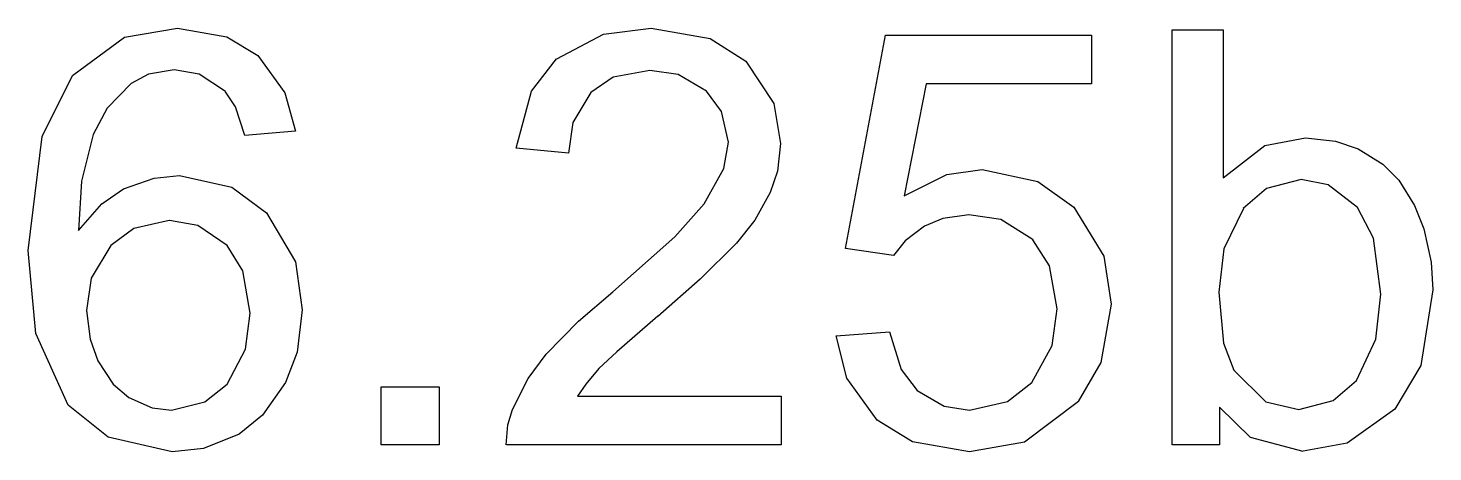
# Model space of a CAD drawing. Header units: millimetres. Extents: x -489 to 574, y -241 to 468.
# Drawn here: x -344.92 to -314.14, y -114.27 to -104.99 of the extents above; entities that cross this region are included whole.
import ezdxf

# ---------------------------------------------------------------- set-up
doc = ezdxf.new("R2010")
doc.units = ezdxf.units.MM
doc.layers.add('01_线宽0.15', color=7, linetype='Continuous')
doc.layers.add('实填充图层01', color=7, linetype='Continuous')

# ---------------------------------------------------------------- blocks, each defined once
blk = doc.blocks.new('图块1422_无名图块')
at = {"layer": '实填充图层01'}
for p, q in [((0.006, 0.146), (-0.213, 0.478)), ((0.213, -0.478), (0.006, 0.146))]:
    blk.add_line(p, q, dxfattribs=at)
blk = doc.blocks.new('图块1423_无名图块')
at = {"layer": '实填充图层01'}
for p, q in [((-0.015, 0.147), (-0.561, 0.239)), ((0.561, -0.239), (-0.015, 0.147))]:
    blk.add_line(p, q, dxfattribs=at)
blk = doc.blocks.new('图块1424_无名图块')
at = {"layer": '实填充图层01'}
for p, q in [((-0.088, 0.056), (-0.474, -0.149)), ((0.474, 0.149), (-0.088, 0.056))]:
    blk.add_line(p, q, dxfattribs=at)
blk = doc.blocks.new('图块1425_无名图块')
at = {"layer": '实填充图层01'}
for p, q in [((0.416, 0.56), (-0.104, 0.02)), ((-0.104, 0.02), (-0.416, -0.56))]:
    blk.add_line(p, q, dxfattribs=at)
blk = doc.blocks.new('图块1426_无名图块')
at = {"layer": '实填充图层01'}
for p, q in [((0.159, 1.051), (-0.091, 0.027)), ((-0.091, 0.027), (-0.159, -1.051))]:
    blk.add_line(p, q, dxfattribs=at)
blk = doc.blocks.new('图块1427_无名图块')
at = {"layer": '实填充图层01'}
for p, q in [((0.015, 0.133), (0.494, 0.455)), ((-0.494, -0.455), (0.015, 0.133))]:
    blk.add_line(p, q, dxfattribs=at)
blk = doc.blocks.new('图块1428_无名图块')
at = {"layer": '实填充图层01'}
for p, q in [((-0.612, -0.149), (0.059, 0.091)), ((0.059, 0.091), (0.612, 0.149))]:
    blk.add_line(p, q, dxfattribs=at)
blk = doc.blocks.new('图块1429_无名图块')
at = {"layer": '实填充图层01'}
for p, q in [((-0.952, 0.412), (0.196, 0.153)), ((0.196, 0.153), (0.952, -0.412))]:
    blk.add_line(p, q, dxfattribs=at)
blk = doc.blocks.new('图块1430_无名图块')
at = {"layer": '实填充图层01'}
for p, q in [((-0.393, 1.063), (0.24, -0.009)), ((0.24, -0.009), (0.393, -1.063))]:
    blk.add_line(p, q, dxfattribs=at)
blk = doc.blocks.new('图块1431_无名图块')
at = {"layer": '实填充图层01'}
for p, q in [((0.184, 0.796), (0.069, -0.125)), ((0.069, -0.125), (-0.184, -0.796))]:
    blk.add_line(p, q, dxfattribs=at)
blk = doc.blocks.new('图块1432_无名图块')
at = {"layer": '实填充图层01'}
for p, q in [((0.508, 0.563), (0.007, -0.153)), ((0.007, -0.153), (-0.508, -0.563))]:
    blk.add_line(p, q, dxfattribs=at)
blk = doc.blocks.new('图块1433_无名图块')
at = {"layer": '实填充图层01'}
for p, q in [((0.732, 0.196), (-0.045, -0.12)), ((-0.045, -0.12), (-0.732, -0.196))]:
    blk.add_line(p, q, dxfattribs=at)
blk = doc.blocks.new('图块1434_无名图块')
at = {"layer": '实填充图层01'}
for p, q in [((-0.263, -0.191), (-1.139, 0.513)), ((1.139, -0.513), (-0.263, -0.191))]:
    blk.add_line(p, q, dxfattribs=at)
blk = doc.blocks.new('图块1435_无名图块')
at = {"layer": '实填充图层01'}
for p, q in [((-0.27, -0.125), (-0.44, 1.691)), ((0.44, -1.691), (-0.27, -0.125))]:
    blk.add_line(p, q, dxfattribs=at)
blk = doc.blocks.new('图块1436_无名图块')
at = {"layer": '实填充图层01'}
for p, q in [((-0.182, 0.584), (0.488, 1.917)), ((-0.488, -1.917), (-0.182, 0.584))]:
    blk.add_line(p, q, dxfattribs=at)
blk = doc.blocks.new('图块1437_无名图块')
at = {"layer": '实填充图层01'}
for p, q in [((-1.147, -0.521), (-0.009, 0.319)), ((-0.009, 0.319), (1.147, 0.521))]:
    blk.add_line(p, q, dxfattribs=at)
blk = doc.blocks.new('图块1438_无名图块')
at = {"layer": '实填充图层01'}
for p, q in [((-0.88, 0.301), (0.201, 0.112)), ((0.201, 0.112), (0.88, -0.301))]:
    blk.add_line(p, q, dxfattribs=at)
blk = doc.blocks.new('图块1439_无名图块')
at = {"layer": '实填充图层01'}
for p, q in [((-0.412, 0.83), (0.185, 0.014)), ((0.185, 0.014), (0.412, -0.83))]:
    blk.add_line(p, q, dxfattribs=at)
blk = doc.blocks.new('图块1440_无名图块')
at = {"layer": '实填充图层01'}
for p, q in [((-0.123, 0.552), (-0.045, -0.079)), ((-0.045, -0.079), (0.123, -0.552))]:
    blk.add_line(p, q, dxfattribs=at)
blk = doc.blocks.new('图块1441_无名图块')
at = {"layer": '实填充图层01'}
for p, q in [((-0.341, 0.401), (-0.006, -0.11)), ((-0.006, -0.11), (0.341, -0.401))]:
    blk.add_line(p, q, dxfattribs=at)
blk = doc.blocks.new('图块1442_无名图块')
at = {"layer": '实填充图层01'}
for p, q in [((-0.465, 0.139), (0.042, -0.085)), ((0.042, -0.085), (0.465, -0.139))]:
    blk.add_line(p, q, dxfattribs=at)
blk = doc.blocks.new('图块1443_无名图块')
at = {"layer": '实填充图层01'}
for p, q in [((0.125, -0.107), (0.61, 0.286)), ((-0.61, -0.286), (0.125, -0.107))]:
    blk.add_line(p, q, dxfattribs=at)
blk = doc.blocks.new('图块1444_无名图块')
at = {"layer": '实填充图层01'}
for p, q in [((0.155, -0.008), (0.253, 0.776)), ((-0.253, -0.776), (0.155, -0.008))]:
    blk.add_line(p, q, dxfattribs=at)
blk = doc.blocks.new('图块1445_无名图块')
at = {"layer": '实填充图层01'}
for p, q in [((0.093, 0.188), (-0.25, 0.743)), ((0.25, -0.743), (0.093, 0.188))]:
    blk.add_line(p, q, dxfattribs=at)
blk = doc.blocks.new('图块1446_无名图块')
at = {"layer": '实填充图层01'}
for p, q in [((-0.009, 0.166), (-0.635, 0.272)), ((0.635, -0.272), (-0.009, 0.166))]:
    blk.add_line(p, q, dxfattribs=at)
blk = doc.blocks.new('图块1447_无名图块')
at = {"layer": '实填充图层01'}
for p, q in [((-0.134, 0.101), (-0.642, -0.272)), ((0.642, 0.272), (-0.134, 0.101))]:
    blk.add_line(p, q, dxfattribs=at)
blk = doc.blocks.new('图块1448_无名图块')
at = {"layer": '实填充图层01'}
for p, q in [((0.264, 0.712), (-0.162, -0.002)), ((-0.162, -0.002), (-0.264, -0.712))]:
    blk.add_line(p, q, dxfattribs=at)
blk = doc.blocks.new('图块1449_无名图块')
at = {"layer": '实填充图层01'}
for p, q in [((-0.03, 0.054), (0.066, 0.388)), ((-0.066, -0.388), (-0.03, 0.054))]:
    blk.add_line(p, q, dxfattribs=at)
blk = doc.blocks.new('图块1450_无名图块')
at = {"layer": '实填充图层01'}
for p, q in [((-0.024, 0.077), (0.371, 0.604)), ((-0.371, -0.604), (-0.024, 0.077))]:
    blk.add_line(p, q, dxfattribs=at)
blk = doc.blocks.new('图块1451_无名图块')
at = {"layer": '实填充图层01'}
for p, q in [((-0.02, 0.037), (0.73, 0.686)), ((-0.73, -0.686), (-0.02, 0.037))]:
    blk.add_line(p, q, dxfattribs=at)
blk = doc.blocks.new('图块1452_无名图块')
at = {"layer": '实填充图层01'}
for p, q in [((0.355, 0.24), (1.001, 0.963)), ((-1.001, -0.963), (0.355, 0.24))]:
    blk.add_line(p, q, dxfattribs=at)
blk = doc.blocks.new('图块1453_无名图块')
at = {"layer": '实填充图层01'}
for p, q in [((0.161, 0.1), (0.263, 0.673)), ((-0.263, -0.673), (0.161, 0.1))]:
    blk.add_line(p, q, dxfattribs=at)
blk = doc.blocks.new('图块1454_无名图块')
at = {"layer": '实填充图层01'}
for p, q in [((0.089, 0.118), (-0.238, 0.56)), ((0.238, -0.56), (0.089, 0.118))]:
    blk.add_line(p, q, dxfattribs=at)
blk = doc.blocks.new('图块1455_无名图块')
at = {"layer": '实填充图层01'}
for p, q in [((-0.003, 0.139), (-0.621, 0.228)), ((0.621, -0.228), (-0.003, 0.139))]:
    blk.add_line(p, q, dxfattribs=at)
blk = doc.blocks.new('图块1456_无名图块')
at = {"layer": '实填充图层01'}
for p, q in [((-0.158, 0.09), (-0.648, -0.241)), ((0.648, 0.241), (-0.158, 0.09))]:
    blk.add_line(p, q, dxfattribs=at)
blk = doc.blocks.new('图块1457_无名图块')
at = {"layer": '实填充图层01'}
for p, q in [((0.246, 0.667), (-0.148, 0.012)), ((-0.148, 0.012), (-0.246, -0.667))]:
    blk.add_line(p, q, dxfattribs=at)
blk = doc.blocks.new('图块1458_无名图块')
at = {"layer": '实填充图层01'}
for p, q in [((-0.107, 0.268), (0.443, 0.978)), ((-0.443, -0.978), (-0.107, 0.268))]:
    blk.add_line(p, q, dxfattribs=at)
blk = doc.blocks.new('图块1459_无名图块')
at = {"layer": '实填充图层01'}
for p, q in [((-0.006, 0.206), (1.034, 0.337)), ((-1.034, -0.337), (-0.006, 0.206))]:
    blk.add_line(p, q, dxfattribs=at)
blk = doc.blocks.new('图块1460_无名图块')
at = {"layer": '实填充图层01'}
for p, q in [((-1.036, 0.363), (0.259, 0.136)), ((0.259, 0.136), (1.036, -0.363))]:
    blk.add_line(p, q, dxfattribs=at)
blk = doc.blocks.new('图块1461_无名图块')
at = {"layer": '实填充图层01'}
for p, q in [((-0.382, 0.901), (0.234, -0.023)), ((0.234, -0.023), (0.382, -0.901))]:
    blk.add_line(p, q, dxfattribs=at)
blk = doc.blocks.new('图块1462_无名图块')
at = {"layer": '实填充图层01'}
for p, q in [((0.112, 0.537), (0.042, -0.069)), ((0.042, -0.069), (-0.112, -0.537))]:
    blk.add_line(p, q, dxfattribs=at)
blk = doc.blocks.new('图块1463_无名图块')
at = {"layer": '实填充图层01'}
for p, q in [((0.371, 0.557), (0.028, -0.053)), ((0.028, -0.053), (-0.371, -0.557))]:
    blk.add_line(p, q, dxfattribs=at)
blk = doc.blocks.new('图块1464_无名图块')
at = {"layer": '实填充图层01'}
for p, q in [((0.86, 0.8), (0.064, 0.011)), ((0.064, 0.011), (-0.86, -0.8))]:
    blk.add_line(p, q, dxfattribs=at)
blk = doc.blocks.new('图块1465_无名图块')
at = {"layer": '实填充图层01'}
for p, q in [((0.647, 0.573), (-0.255, -0.202)), ((-0.255, -0.202), (-0.647, -0.573))]:
    blk.add_line(p, q, dxfattribs=at)
blk = doc.blocks.new('图块1466_无名图块')
at = {"layer": '实填充图层01'}
for p, q in [((0.236, 0.303), (-0.053, -0.036)), ((-0.053, -0.036), (-0.236, -0.303))]:
    blk.add_line(p, q, dxfattribs=at)
blk = doc.blocks.new('图块1467_无名图块')
at = {"layer": '实填充图层01'}
for p, q in [((-0.3, 0.642), (-0.048, -0.181)), ((-0.048, -0.181), (0.3, -0.642))]:
    blk.add_line(p, q, dxfattribs=at)
blk = doc.blocks.new('图块1468_无名图块')
at = {"layer": '实填充图层01'}
for p, q in [((-0.574, 0.215), (0.018, -0.131)), ((0.018, -0.131), (0.574, -0.215))]:
    blk.add_line(p, q, dxfattribs=at)
blk = doc.blocks.new('图块1469_无名图块')
at = {"layer": '实填充图层01'}
for p, q in [((0.146, -0.113), (0.685, 0.304)), ((-0.685, -0.304), (0.146, -0.113))]:
    blk.add_line(p, q, dxfattribs=at)
blk = doc.blocks.new('图块1470_无名图块')
at = {"layer": '实填充图层01'}
for p, q in [((0.169, 0), (0.276, 0.806)), ((-0.276, -0.806), (0.169, 0))]:
    blk.add_line(p, q, dxfattribs=at)
blk = doc.blocks.new('图块1471_无名图块')
at = {"layer": '实填充图层01'}
for p, q in [((0.099, 0.19), (-0.265, 0.754)), ((0.265, -0.754), (0.099, 0.19))]:
    blk.add_line(p, q, dxfattribs=at)
blk = doc.blocks.new('图块1472_无名图块')
at = {"layer": '实填充图层01'}
for p, q in [((0, 0.169), (-0.702, 0.276)), ((0.702, -0.276), (0, 0.169))]:
    blk.add_line(p, q, dxfattribs=at)
blk = doc.blocks.new('图块1473_无名图块')
at = {"layer": '实填充图层01'}
for p, q in [((-0.086, 0.046), (-0.487, -0.124)), ((0.487, 0.124), (-0.086, 0.046))]:
    blk.add_line(p, q, dxfattribs=at)
blk = doc.blocks.new('图块1474_无名图块')
at = {"layer": '实填充图层01'}
for p, q in [((0.338, 0.321), (-0.085, -0.002)), ((-0.085, -0.002), (-0.338, -0.321))]:
    blk.add_line(p, q, dxfattribs=at)
blk = doc.blocks.new('图块1475_无名图块')
at = {"layer": '实填充图层01'}
for p, q in [((-0.856, -0.287), (0.083, 0.176)), ((0.083, 0.176), (0.856, 0.287))]:
    blk.add_line(p, q, dxfattribs=at)
blk = doc.blocks.new('图块1476_无名图块')
at = {"layer": '实填充图层01'}
for p, q in [((-1.002, 0.413), (0.212, 0.154)), ((0.212, 0.154), (1.002, -0.413))]:
    blk.add_line(p, q, dxfattribs=at)
blk = doc.blocks.new('图块1477_无名图块')
at = {"layer": '实填充图层01'}
for p, q in [((-0.408, 1.06), (0.25, -0.011)), ((0.25, -0.011), (0.408, -1.06))]:
    blk.add_line(p, q, dxfattribs=at)
blk = doc.blocks.new('图块1478_无名图块')
at = {"layer": '实填充图层01'}
for p, q in [((0.359, 1.067), (0.134, -0.211)), ((0.134, -0.211), (-0.359, -1.067))]:
    blk.add_line(p, q, dxfattribs=at)
blk = doc.blocks.new('图块1479_无名图块')
at = {"layer": '实填充图层01'}
for p, q in [((1.193, 0.552), (0.014, -0.339)), ((0.014, -0.339), (-1.193, -0.552))]:
    blk.add_line(p, q, dxfattribs=at)
blk = doc.blocks.new('图块1480_无名图块')
at = {"layer": '实填充图层01'}
for p, q in [((-0.233, -0.13), (-1.011, 0.348)), ((1.011, -0.348), (-0.233, -0.13))]:
    blk.add_line(p, q, dxfattribs=at)
blk = doc.blocks.new('图块1481_无名图块')
at = {"layer": '实填充图层01'}
for p, q in [((-0.22, -0.001), (-0.448, 0.922)), ((0.448, -0.922), (-0.22, -0.001))]:
    blk.add_line(p, q, dxfattribs=at)
blk = doc.blocks.new('图块1482_无名图块')
at = {"layer": '实填充图层01'}
for p, q in [((0.012, 0.27), (0.903, 0.441)), ((-0.903, -0.441), (0.012, 0.27))]:
    blk.add_line(p, q, dxfattribs=at)
blk = doc.blocks.new('图块1483_无名图块')
at = {"layer": '实填充图层01'}
for p, q in [((-0.576, 0.122), (0.085, 0.046)), ((0.085, 0.046), (0.576, -0.122))]:
    blk.add_line(p, q, dxfattribs=at)
blk = doc.blocks.new('图块1484_无名图块')
at = {"layer": '实填充图层01'}
for p, q in [((-0.447, 0.344), (0.1, 0.007)), ((0.1, 0.007), (0.447, -0.344))]:
    blk.add_line(p, q, dxfattribs=at)
blk = doc.blocks.new('图块1485_无名图块')
at = {"layer": '实填充图层01'}
for p, q in [((-0.274, 0.534), (0.07, -0.02)), ((0.07, -0.02), (0.274, -0.534))]:
    blk.add_line(p, q, dxfattribs=at)
blk = doc.blocks.new('图块1486_无名图块')
at = {"layer": '实填充图层01'}
for p, q in [((-0.099, 0.668), (0.061, -0.058)), ((0.061, -0.058), (0.099, -0.668))]:
    blk.add_line(p, q, dxfattribs=at)
blk = doc.blocks.new('图块1487_无名图块')
at = {"layer": '实填充图层01'}
for p, q in [((0.418, 1.306), (0.155, -0.346)), ((0.155, -0.346), (-0.418, -1.306))]:
    blk.add_line(p, q, dxfattribs=at)
blk = doc.blocks.new('图块1488_无名图块')
at = {"layer": '实填充图层01'}
for p, q in [((1.004, 0.461), (-0.038, -0.283)), ((-0.038, -0.283), (-1.004, -0.461))]:
    blk.add_line(p, q, dxfattribs=at)
blk = doc.blocks.new('图块1489_无名图块')
at = {"layer": '实填充图层01'}
for p, q in [((-0.233, -0.18), (-0.915, 0.485)), ((0.915, -0.485), (-0.233, -0.18))]:
    blk.add_line(p, q, dxfattribs=at)
blk = doc.blocks.new('图块1490_无名图块')
at = {"layer": '实填充图层01'}
for p, q in [((-0.161, 0.854), (-0.06, -0.264)), ((-0.06, -0.264), (0.161, -0.854))]:
    blk.add_line(p, q, dxfattribs=at)
blk = doc.blocks.new('图块1491_无名图块')
at = {"layer": '实填充图层01'}
for p, q in [((-0.712, 0.431), (-0.006, -0.264)), ((-0.006, -0.264), (0.712, -0.431))]:
    blk.add_line(p, q, dxfattribs=at)
blk = doc.blocks.new('图块1492_无名图块')
at = {"layer": '实填充图层01'}
for p, q in [((0.126, -0.118), (0.632, 0.317)), ((-0.632, -0.317), (0.126, -0.118))]:
    blk.add_line(p, q, dxfattribs=at)
blk = doc.blocks.new('图块1493_无名图块')
at = {"layer": '实填充图层01'}
for p, q in [((0.163, -0.04), (0.267, 0.946)), ((-0.267, -0.946), (0.163, -0.04))]:
    blk.add_line(p, q, dxfattribs=at)
blk = doc.blocks.new('图块1494_无名图块')
at = {"layer": '实填充图层01'}
for p, q in [((0.095, 0.281), (-0.255, 0.95)), ((0.255, -0.95), (0.095, 0.281))]:
    blk.add_line(p, q, dxfattribs=at)
blk = doc.blocks.new('图块1495_无名图块')
at = {"layer": '实填充图层01'}
for p, q in [((-0.022, 0.188), (-0.618, 0.307)), ((0.618, -0.307), (-0.022, 0.188))]:
    blk.add_line(p, q, dxfattribs=at)
blk = doc.blocks.new('图块1496_无名图块')
at = {"layer": '实填充图层01'}
for p, q in [((0.632, 0.317), (-0.126, 0.118)), ((-0.126, 0.118), (-0.632, -0.317))]:
    blk.add_line(p, q, dxfattribs=at)
blk = doc.blocks.new('图块1497_无名图块')
at = {"layer": '实填充图层01'}
for p, q in [((0.267, 0.919), (-0.163, 0.03)), ((-0.163, 0.03), (-0.267, -0.919))]:
    blk.add_line(p, q, dxfattribs=at)
blk = doc.blocks.new('图块1498_无名图块')
at = {"layer": '实填充图层01'}
for p, q in [((0.006, 0.146), (-0.213, 0.478)), ((0.213, -0.478), (0.006, 0.146))]:
    blk.add_line(p, q, dxfattribs=at)
blk = doc.blocks.new('图块1499_无名图块')
at = {"layer": '实填充图层01'}
for p, q in [((-0.015, 0.147), (-0.561, 0.239)), ((0.561, -0.239), (-0.015, 0.147))]:
    blk.add_line(p, q, dxfattribs=at)
blk = doc.blocks.new('图块1500_无名图块')
at = {"layer": '实填充图层01'}
for p, q in [((-0.088, 0.056), (-0.474, -0.149)), ((0.474, 0.149), (-0.088, 0.056))]:
    blk.add_line(p, q, dxfattribs=at)
blk = doc.blocks.new('图块1501_无名图块')
at = {"layer": '实填充图层01'}
for p, q in [((0.416, 0.56), (-0.104, 0.02)), ((-0.104, 0.02), (-0.416, -0.56))]:
    blk.add_line(p, q, dxfattribs=at)
blk = doc.blocks.new('图块1502_无名图块')
at = {"layer": '实填充图层01'}
for p, q in [((0.159, 1.051), (-0.091, 0.027)), ((-0.091, 0.027), (-0.159, -1.051))]:
    blk.add_line(p, q, dxfattribs=at)
blk = doc.blocks.new('图块1503_无名图块')
at = {"layer": '实填充图层01'}
for p, q in [((0.015, 0.133), (0.494, 0.455)), ((-0.494, -0.455), (0.015, 0.133))]:
    blk.add_line(p, q, dxfattribs=at)
blk = doc.blocks.new('图块1504_无名图块')
at = {"layer": '实填充图层01'}
for p, q in [((-0.612, -0.149), (0.059, 0.091)), ((0.059, 0.091), (0.612, 0.149))]:
    blk.add_line(p, q, dxfattribs=at)
blk = doc.blocks.new('图块1505_无名图块')
at = {"layer": '实填充图层01'}
for p, q in [((-0.952, 0.412), (0.196, 0.153)), ((0.196, 0.153), (0.952, -0.412))]:
    blk.add_line(p, q, dxfattribs=at)
blk = doc.blocks.new('图块1506_无名图块')
at = {"layer": '实填充图层01'}
for p, q in [((-0.393, 1.063), (0.24, -0.009)), ((0.24, -0.009), (0.393, -1.063))]:
    blk.add_line(p, q, dxfattribs=at)
blk = doc.blocks.new('图块1507_无名图块')
at = {"layer": '实填充图层01'}
for p, q in [((0.184, 0.796), (0.069, -0.125)), ((0.069, -0.125), (-0.184, -0.796))]:
    blk.add_line(p, q, dxfattribs=at)
blk = doc.blocks.new('图块1508_无名图块')
at = {"layer": '实填充图层01'}
for p, q in [((0.508, 0.563), (0.007, -0.153)), ((0.007, -0.153), (-0.508, -0.563))]:
    blk.add_line(p, q, dxfattribs=at)
blk = doc.blocks.new('图块1509_无名图块')
at = {"layer": '实填充图层01'}
for p, q in [((0.732, 0.196), (-0.045, -0.12)), ((-0.045, -0.12), (-0.732, -0.196))]:
    blk.add_line(p, q, dxfattribs=at)
blk = doc.blocks.new('图块1510_无名图块')
at = {"layer": '实填充图层01'}
for p, q in [((-0.263, -0.191), (-1.139, 0.513)), ((1.139, -0.513), (-0.263, -0.191))]:
    blk.add_line(p, q, dxfattribs=at)
blk = doc.blocks.new('图块1511_无名图块')
at = {"layer": '实填充图层01'}
for p, q in [((-0.27, -0.125), (-0.44, 1.691)), ((0.44, -1.691), (-0.27, -0.125))]:
    blk.add_line(p, q, dxfattribs=at)
blk = doc.blocks.new('图块1512_无名图块')
at = {"layer": '实填充图层01'}
for p, q in [((-0.182, 0.584), (0.488, 1.917)), ((-0.488, -1.917), (-0.182, 0.584))]:
    blk.add_line(p, q, dxfattribs=at)
blk = doc.blocks.new('图块1513_无名图块')
at = {"layer": '实填充图层01'}
for p, q in [((-1.147, -0.521), (-0.009, 0.319)), ((-0.009, 0.319), (1.147, 0.521))]:
    blk.add_line(p, q, dxfattribs=at)
blk = doc.blocks.new('图块1514_无名图块')
at = {"layer": '实填充图层01'}
for p, q in [((-0.88, 0.301), (0.201, 0.112)), ((0.201, 0.112), (0.88, -0.301))]:
    blk.add_line(p, q, dxfattribs=at)
blk = doc.blocks.new('图块1515_无名图块')
at = {"layer": '实填充图层01'}
for p, q in [((-0.412, 0.83), (0.185, 0.014)), ((0.185, 0.014), (0.412, -0.83))]:
    blk.add_line(p, q, dxfattribs=at)
blk = doc.blocks.new('图块1516_无名图块')
at = {"layer": '实填充图层01'}
for p, q in [((-0.123, 0.552), (-0.045, -0.079)), ((-0.045, -0.079), (0.123, -0.552))]:
    blk.add_line(p, q, dxfattribs=at)
blk = doc.blocks.new('图块1517_无名图块')
at = {"layer": '实填充图层01'}
for p, q in [((-0.341, 0.401), (-0.006, -0.11)), ((-0.006, -0.11), (0.341, -0.401))]:
    blk.add_line(p, q, dxfattribs=at)
blk = doc.blocks.new('图块1518_无名图块')
at = {"layer": '实填充图层01'}
for p, q in [((-0.465, 0.139), (0.042, -0.085)), ((0.042, -0.085), (0.465, -0.139))]:
    blk.add_line(p, q, dxfattribs=at)
blk = doc.blocks.new('图块1519_无名图块')
at = {"layer": '实填充图层01'}
for p, q in [((0.125, -0.107), (0.61, 0.286)), ((-0.61, -0.286), (0.125, -0.107))]:
    blk.add_line(p, q, dxfattribs=at)
blk = doc.blocks.new('图块1520_无名图块')
at = {"layer": '实填充图层01'}
for p, q in [((0.155, -0.008), (0.253, 0.776)), ((-0.253, -0.776), (0.155, -0.008))]:
    blk.add_line(p, q, dxfattribs=at)
blk = doc.blocks.new('图块1521_无名图块')
at = {"layer": '实填充图层01'}
for p, q in [((0.093, 0.188), (-0.25, 0.743)), ((0.25, -0.743), (0.093, 0.188))]:
    blk.add_line(p, q, dxfattribs=at)
blk = doc.blocks.new('图块1522_无名图块')
at = {"layer": '实填充图层01'}
for p, q in [((-0.009, 0.166), (-0.635, 0.272)), ((0.635, -0.272), (-0.009, 0.166))]:
    blk.add_line(p, q, dxfattribs=at)
blk = doc.blocks.new('图块1523_无名图块')
at = {"layer": '实填充图层01'}
for p, q in [((-0.134, 0.101), (-0.642, -0.272)), ((0.642, 0.272), (-0.134, 0.101))]:
    blk.add_line(p, q, dxfattribs=at)
blk = doc.blocks.new('图块1524_无名图块')
at = {"layer": '实填充图层01'}
for p, q in [((0.264, 0.712), (-0.162, -0.002)), ((-0.162, -0.002), (-0.264, -0.712))]:
    blk.add_line(p, q, dxfattribs=at)
blk = doc.blocks.new('图块1525_无名图块')
at = {"layer": '实填充图层01'}
for p, q in [((-0.03, 0.054), (0.066, 0.388)), ((-0.066, -0.388), (-0.03, 0.054))]:
    blk.add_line(p, q, dxfattribs=at)
blk = doc.blocks.new('图块1526_无名图块')
at = {"layer": '实填充图层01'}
for p, q in [((-0.024, 0.077), (0.371, 0.604)), ((-0.371, -0.604), (-0.024, 0.077))]:
    blk.add_line(p, q, dxfattribs=at)
blk = doc.blocks.new('图块1527_无名图块')
at = {"layer": '实填充图层01'}
for p, q in [((-0.02, 0.037), (0.73, 0.686)), ((-0.73, -0.686), (-0.02, 0.037))]:
    blk.add_line(p, q, dxfattribs=at)
blk = doc.blocks.new('图块1528_无名图块')
at = {"layer": '实填充图层01'}
for p, q in [((0.355, 0.24), (1.001, 0.963)), ((-1.001, -0.963), (0.355, 0.24))]:
    blk.add_line(p, q, dxfattribs=at)
blk = doc.blocks.new('图块1529_无名图块')
at = {"layer": '实填充图层01'}
for p, q in [((0.161, 0.1), (0.263, 0.673)), ((-0.263, -0.673), (0.161, 0.1))]:
    blk.add_line(p, q, dxfattribs=at)
blk = doc.blocks.new('图块1530_无名图块')
at = {"layer": '实填充图层01'}
for p, q in [((0.089, 0.118), (-0.238, 0.56)), ((0.238, -0.56), (0.089, 0.118))]:
    blk.add_line(p, q, dxfattribs=at)
blk = doc.blocks.new('图块1531_无名图块')
at = {"layer": '实填充图层01'}
for p, q in [((-0.003, 0.139), (-0.621, 0.228)), ((0.621, -0.228), (-0.003, 0.139))]:
    blk.add_line(p, q, dxfattribs=at)
blk = doc.blocks.new('图块1532_无名图块')
at = {"layer": '实填充图层01'}
for p, q in [((-0.158, 0.09), (-0.648, -0.241)), ((0.648, 0.241), (-0.158, 0.09))]:
    blk.add_line(p, q, dxfattribs=at)
blk = doc.blocks.new('图块1533_无名图块')
at = {"layer": '实填充图层01'}
for p, q in [((0.246, 0.667), (-0.148, 0.012)), ((-0.148, 0.012), (-0.246, -0.667))]:
    blk.add_line(p, q, dxfattribs=at)
blk = doc.blocks.new('图块1534_无名图块')
at = {"layer": '实填充图层01'}
for p, q in [((-0.107, 0.268), (0.443, 0.978)), ((-0.443, -0.978), (-0.107, 0.268))]:
    blk.add_line(p, q, dxfattribs=at)
blk = doc.blocks.new('图块1535_无名图块')
at = {"layer": '实填充图层01'}
for p, q in [((-0.006, 0.206), (1.034, 0.337)), ((-1.034, -0.337), (-0.006, 0.206))]:
    blk.add_line(p, q, dxfattribs=at)
blk = doc.blocks.new('图块1536_无名图块')
at = {"layer": '实填充图层01'}
for p, q in [((-1.036, 0.363), (0.259, 0.136)), ((0.259, 0.136), (1.036, -0.363))]:
    blk.add_line(p, q, dxfattribs=at)
blk = doc.blocks.new('图块1537_无名图块')
at = {"layer": '实填充图层01'}
for p, q in [((-0.382, 0.901), (0.234, -0.023)), ((0.234, -0.023), (0.382, -0.901))]:
    blk.add_line(p, q, dxfattribs=at)
blk = doc.blocks.new('图块1538_无名图块')
at = {"layer": '实填充图层01'}
for p, q in [((0.112, 0.537), (0.042, -0.069)), ((0.042, -0.069), (-0.112, -0.537))]:
    blk.add_line(p, q, dxfattribs=at)
blk = doc.blocks.new('图块1539_无名图块')
at = {"layer": '实填充图层01'}
for p, q in [((0.371, 0.557), (0.028, -0.053)), ((0.028, -0.053), (-0.371, -0.557))]:
    blk.add_line(p, q, dxfattribs=at)
blk = doc.blocks.new('图块1540_无名图块')
at = {"layer": '实填充图层01'}
for p, q in [((0.86, 0.8), (0.064, 0.011)), ((0.064, 0.011), (-0.86, -0.8))]:
    blk.add_line(p, q, dxfattribs=at)
blk = doc.blocks.new('图块1541_无名图块')
at = {"layer": '实填充图层01'}
for p, q in [((0.647, 0.573), (-0.255, -0.202)), ((-0.255, -0.202), (-0.647, -0.573))]:
    blk.add_line(p, q, dxfattribs=at)
blk = doc.blocks.new('图块1542_无名图块')
at = {"layer": '实填充图层01'}
for p, q in [((0.236, 0.303), (-0.053, -0.036)), ((-0.053, -0.036), (-0.236, -0.303))]:
    blk.add_line(p, q, dxfattribs=at)
blk = doc.blocks.new('图块1543_无名图块')
at = {"layer": '实填充图层01'}
for p, q in [((-0.3, 0.642), (-0.048, -0.181)), ((-0.048, -0.181), (0.3, -0.642))]:
    blk.add_line(p, q, dxfattribs=at)
blk = doc.blocks.new('图块1544_无名图块')
at = {"layer": '实填充图层01'}
for p, q in [((-0.574, 0.215), (0.018, -0.131)), ((0.018, -0.131), (0.574, -0.215))]:
    blk.add_line(p, q, dxfattribs=at)
blk = doc.blocks.new('图块1545_无名图块')
at = {"layer": '实填充图层01'}
for p, q in [((0.146, -0.113), (0.685, 0.304)), ((-0.685, -0.304), (0.146, -0.113))]:
    blk.add_line(p, q, dxfattribs=at)
blk = doc.blocks.new('图块1546_无名图块')
at = {"layer": '实填充图层01'}
for p, q in [((0.169, 0), (0.276, 0.806)), ((-0.276, -0.806), (0.169, 0))]:
    blk.add_line(p, q, dxfattribs=at)
blk = doc.blocks.new('图块1547_无名图块')
at = {"layer": '实填充图层01'}
for p, q in [((0.099, 0.19), (-0.265, 0.754)), ((0.265, -0.754), (0.099, 0.19))]:
    blk.add_line(p, q, dxfattribs=at)
blk = doc.blocks.new('图块1548_无名图块')
at = {"layer": '实填充图层01'}
for p, q in [((0, 0.169), (-0.702, 0.276)), ((0.702, -0.276), (0, 0.169))]:
    blk.add_line(p, q, dxfattribs=at)
blk = doc.blocks.new('图块1549_无名图块')
at = {"layer": '实填充图层01'}
for p, q in [((-0.086, 0.046), (-0.487, -0.124)), ((0.487, 0.124), (-0.086, 0.046))]:
    blk.add_line(p, q, dxfattribs=at)
blk = doc.blocks.new('图块1550_无名图块')
at = {"layer": '实填充图层01'}
for p, q in [((0.338, 0.321), (-0.085, -0.002)), ((-0.085, -0.002), (-0.338, -0.321))]:
    blk.add_line(p, q, dxfattribs=at)
blk = doc.blocks.new('图块1551_无名图块')
at = {"layer": '实填充图层01'}
for p, q in [((-0.856, -0.287), (0.083, 0.176)), ((0.083, 0.176), (0.856, 0.287))]:
    blk.add_line(p, q, dxfattribs=at)
blk = doc.blocks.new('图块1552_无名图块')
at = {"layer": '实填充图层01'}
for p, q in [((-1.002, 0.413), (0.212, 0.154)), ((0.212, 0.154), (1.002, -0.413))]:
    blk.add_line(p, q, dxfattribs=at)
blk = doc.blocks.new('图块1553_无名图块')
at = {"layer": '实填充图层01'}
for p, q in [((-0.408, 1.06), (0.25, -0.011)), ((0.25, -0.011), (0.408, -1.06))]:
    blk.add_line(p, q, dxfattribs=at)
blk = doc.blocks.new('图块1554_无名图块')
at = {"layer": '实填充图层01'}
for p, q in [((0.359, 1.067), (0.134, -0.211)), ((0.134, -0.211), (-0.359, -1.067))]:
    blk.add_line(p, q, dxfattribs=at)
blk = doc.blocks.new('图块1555_无名图块')
at = {"layer": '实填充图层01'}
for p, q in [((1.193, 0.552), (0.014, -0.339)), ((0.014, -0.339), (-1.193, -0.552))]:
    blk.add_line(p, q, dxfattribs=at)
blk = doc.blocks.new('图块1556_无名图块')
at = {"layer": '实填充图层01'}
for p, q in [((-0.233, -0.13), (-1.011, 0.348)), ((1.011, -0.348), (-0.233, -0.13))]:
    blk.add_line(p, q, dxfattribs=at)
blk = doc.blocks.new('图块1557_无名图块')
at = {"layer": '实填充图层01'}
for p, q in [((-0.22, -0.001), (-0.448, 0.922)), ((0.448, -0.922), (-0.22, -0.001))]:
    blk.add_line(p, q, dxfattribs=at)
blk = doc.blocks.new('图块1558_无名图块')
at = {"layer": '实填充图层01'}
for p, q in [((0.012, 0.27), (0.903, 0.441)), ((-0.903, -0.441), (0.012, 0.27))]:
    blk.add_line(p, q, dxfattribs=at)
blk = doc.blocks.new('图块1559_无名图块')
at = {"layer": '实填充图层01'}
for p, q in [((-0.576, 0.122), (0.085, 0.046)), ((0.085, 0.046), (0.576, -0.122))]:
    blk.add_line(p, q, dxfattribs=at)
blk = doc.blocks.new('图块1560_无名图块')
at = {"layer": '实填充图层01'}
for p, q in [((-0.447, 0.344), (0.1, 0.007)), ((0.1, 0.007), (0.447, -0.344))]:
    blk.add_line(p, q, dxfattribs=at)
blk = doc.blocks.new('图块1561_无名图块')
at = {"layer": '实填充图层01'}
for p, q in [((-0.274, 0.534), (0.07, -0.02)), ((0.07, -0.02), (0.274, -0.534))]:
    blk.add_line(p, q, dxfattribs=at)
blk = doc.blocks.new('图块1562_无名图块')
at = {"layer": '实填充图层01'}
for p, q in [((-0.099, 0.668), (0.061, -0.058)), ((0.061, -0.058), (0.099, -0.668))]:
    blk.add_line(p, q, dxfattribs=at)
blk = doc.blocks.new('图块1563_无名图块')
at = {"layer": '实填充图层01'}
for p, q in [((0.418, 1.306), (0.155, -0.346)), ((0.155, -0.346), (-0.418, -1.306))]:
    blk.add_line(p, q, dxfattribs=at)
blk = doc.blocks.new('图块1564_无名图块')
at = {"layer": '实填充图层01'}
for p, q in [((1.004, 0.461), (-0.038, -0.283)), ((-0.038, -0.283), (-1.004, -0.461))]:
    blk.add_line(p, q, dxfattribs=at)
blk = doc.blocks.new('图块1565_无名图块')
at = {"layer": '实填充图层01'}
for p, q in [((-0.233, -0.18), (-0.915, 0.485)), ((0.915, -0.485), (-0.233, -0.18))]:
    blk.add_line(p, q, dxfattribs=at)
blk = doc.blocks.new('图块1566_无名图块')
at = {"layer": '实填充图层01'}
for p, q in [((-0.161, 0.854), (-0.06, -0.264)), ((-0.06, -0.264), (0.161, -0.854))]:
    blk.add_line(p, q, dxfattribs=at)
blk = doc.blocks.new('图块1567_无名图块')
at = {"layer": '实填充图层01'}
for p, q in [((-0.712, 0.431), (-0.006, -0.264)), ((-0.006, -0.264), (0.712, -0.431))]:
    blk.add_line(p, q, dxfattribs=at)
blk = doc.blocks.new('图块1568_无名图块')
at = {"layer": '实填充图层01'}
for p, q in [((0.126, -0.118), (0.632, 0.317)), ((-0.632, -0.317), (0.126, -0.118))]:
    blk.add_line(p, q, dxfattribs=at)
blk = doc.blocks.new('图块1569_无名图块')
at = {"layer": '实填充图层01'}
for p, q in [((0.163, -0.04), (0.267, 0.946)), ((-0.267, -0.946), (0.163, -0.04))]:
    blk.add_line(p, q, dxfattribs=at)
blk = doc.blocks.new('图块1570_无名图块')
at = {"layer": '实填充图层01'}
for p, q in [((0.095, 0.281), (-0.255, 0.95)), ((0.255, -0.95), (0.095, 0.281))]:
    blk.add_line(p, q, dxfattribs=at)
blk = doc.blocks.new('图块1571_无名图块')
at = {"layer": '实填充图层01'}
for p, q in [((-0.022, 0.188), (-0.618, 0.307)), ((0.618, -0.307), (-0.022, 0.188))]:
    blk.add_line(p, q, dxfattribs=at)
blk = doc.blocks.new('图块1572_无名图块')
at = {"layer": '实填充图层01'}
for p, q in [((0.632, 0.317), (-0.126, 0.118)), ((-0.126, 0.118), (-0.632, -0.317))]:
    blk.add_line(p, q, dxfattribs=at)
blk = doc.blocks.new('图块1573_无名图块')
at = {"layer": '实填充图层01'}
for p, q in [((0.267, 0.919), (-0.163, 0.03)), ((-0.163, 0.03), (-0.267, -0.919))]:
    blk.add_line(p, q, dxfattribs=at)

msp = doc.modelspace()

# ---------------------------------------------------------------- linework, layer by layer
at = {"layer": '01_线宽0.15'}
for p, q in [((-327.009, -109.816), (-326.132, -105.142)), ((-327.009, -109.816), (-326.132, -105.142)), ((-326.132, -105.142), (-321.624, -105.142)), ((-326.132, -105.142), (-321.624, -105.142)), ((-321.624, -105.142), (-321.624, -106.209)), ((-321.624, -105.142), (-321.624, -106.209)), ((-319.856, -114.121), (-319.856, -105.028)), ((-319.856, -105.028), (-318.739, -105.028)), ((-319.856, -114.121), (-319.856, -105.028)), ((-319.856, -105.028), (-318.739, -105.028)), ((-318.739, -105.028), (-318.739, -108.273)), ((-318.739, -105.028), (-318.739, -108.273)), ((-325.241, -106.209), (-325.726, -108.662)), ((-325.241, -106.209), (-325.726, -108.662)), ((-321.624, -106.209), (-325.241, -106.209)), ((-321.624, -106.209), (-325.241, -106.209)), ((-339.063, -107.25), (-340.168, -107.339)), ((-339.063, -107.25), (-340.168, -107.339)), ((-333.081, -107.733), (-334.224, -107.619)), ((-333.081, -107.733), (-334.224, -107.619)), ((-325.955, -109.968), (-327.009, -109.816)), ((-325.955, -109.968), (-327.009, -109.816)), ((-327.212, -111.733), (-326.043, -111.644)), ((-327.212, -111.733), (-326.043, -111.644)), ((-337.181, -114.121), (-337.181, -112.851)), ((-337.181, -112.851), (-335.911, -112.851)), ((-337.181, -114.121), (-337.181, -112.851)), ((-337.181, -112.851), (-335.911, -112.851)), ((-335.911, -112.851), (-335.911, -114.121)), ((-335.911, -112.851), (-335.911, -114.121)), ((-332.885, -113.054), (-328.42, -113.054)), ((-332.885, -113.054), (-328.42, -113.054)), ((-328.42, -113.054), (-328.42, -114.121)), ((-328.42, -113.054), (-328.42, -114.121)), ((-318.815, -113.291), (-318.815, -114.121)), ((-318.815, -113.291), (-318.815, -114.121)), ((-335.911, -114.121), (-337.181, -114.121)), ((-335.911, -114.121), (-337.181, -114.121)), ((-328.42, -114.121), (-334.44, -114.121)), ((-328.42, -114.121), (-334.44, -114.121)), ((-318.815, -114.121), (-319.856, -114.121)), ((-318.815, -114.121), (-319.856, -114.121))]:
    msp.add_line(p, q, dxfattribs=at)

# ---------------------------------------------------------------- block references
for name, p in [('图块1437_无名图块', (-342.795, -105.51)), ('图块1513_无名图块', (-342.795, -105.51)), ('图块1438_无名图块', (-340.767, -105.29)), ('图块1514_无名图块', (-340.767, -105.29)), ('图块1459_无名图块', (-332.303, -105.326)), ('图块1535_无名图块', (-332.303, -105.326)), ('图块1460_无名图块', (-330.233, -105.353)), ('图块1536_无名图块', (-330.233, -105.353)), ('图块1439_无名图块', (-339.475, -106.421)), ('图块1515_无名图块', (-339.475, -106.421)), ('图块1458_无名图块', (-333.781, -106.641)), ('图块1534_无名图块', (-333.781, -106.641)), ('图块1461_无名图块', (-328.815, -106.616)), ('图块1537_无名图块', (-328.815, -106.616)), ('图块1436_无名图块', (-344.43, -107.948)), ('图块1512_无名图块', (-344.43, -107.948)), ('图块1424_无名图块', (-342.189, -106.053)), ('图块1500_无名图块', (-342.189, -106.053)), ('图块1423_无名图块', (-341.154, -106.143)), ('图块1499_无名图块', (-341.154, -106.143)), ('图块1456_无名图块', (-331.943, -106.158)), ('图块1532_无名图块', (-331.943, -106.158)), ('图块1455_无名图块', (-330.674, -106.144)), ('图块1531_无名图块', (-330.674, -106.144)), ('图块1425_无名图块', (-343.079, -106.762)), ('图块1501_无名图块', (-343.079, -106.762)), ('图块1422_无名图块', (-340.381, -106.861)), ('图块1498_无名图块', (-340.381, -106.861)), ('图块1457_无名图块', (-332.836, -107.066)), ('图块1533_无名图块', (-332.836, -107.066)), ('图块1454_无名图块', (-329.814, -106.932)), ('图块1530_无名图块', (-329.814, -106.932)), ('图块1426_无名图块', (-343.654, -108.373)), ('图块1502_无名图块', (-343.654, -108.373)), ('图块1482_无名图块', (-317.836, -107.831)), ('图块1558_无名图块', (-317.836, -107.831)), ('图块1483_无名图块', (-316.358, -107.512)), ('图块1559_无名图块', (-316.358, -107.512)), ('图块1453_无名图块', (-329.84, -108.165)), ('图块1529_无名图块', (-329.84, -108.165)), ('图块1462_无名图块', (-328.545, -108.054)), ('图块1538_无名图块', (-328.545, -108.054)), ('图块1484_无名图块', (-315.335, -107.977)), ('图块1560_无名图块', (-315.335, -107.977)), ('图块1428_无名图块', (-342.213, -108.365)), ('图块1504_无名图块', (-342.213, -108.365)), ('图块1429_无名图块', (-340.648, -108.627)), ('图块1505_无名图块', (-340.648, -108.627)), ('图块1475_无名图块', (-324.87, -108.375)), ('图块1551_无名图块', (-324.87, -108.375)), ('图块1476_无名图块', (-323.011, -108.501)), ('图块1552_无名图块', (-323.011, -108.501)), ('图块1496_无名图块', (-317.663, -108.622)), ('图块1572_无名图块', (-317.663, -108.622)), ('图块1495_无名图块', (-316.413, -108.611)), ('图块1571_无名图块', (-316.413, -108.611)), ('图块1485_无名图块', (-314.614, -108.856)), ('图块1561_无名图块', (-314.614, -108.856)), ('图块1427_无名图块', (-343.319, -108.969)), ('图块1503_无名图块', (-343.319, -108.969)), ('图块1463_无名图块', (-329.028, -109.147)), ('图块1539_无名图块', (-329.028, -109.147)), ('图块1452_无名图块', (-331.104, -109.801)), ('图块1528_无名图块', (-331.104, -109.801)), ('图块1477_无名图块', (-321.601, -109.974)), ('图块1553_无名图块', (-321.601, -109.974)), ('图块1497_无名图块', (-318.561, -109.858)), ('图块1573_无名图块', (-318.561, -109.858)), ('图块1494_无名图块', (-315.54, -109.869)), ('图块1570_无名图块', (-315.54, -109.869)), ('图块1447_无名图块', (-342.466, -109.478)), ('图块1523_无名图块', (-342.466, -109.478)), ('图块1446_无名图块', (-341.188, -109.478)), ('图块1522_无名图块', (-341.188, -109.478)), ('图块1430_无名图块', (-339.303, -110.101)), ('图块1506_无名图块', (-339.303, -110.101)), ('图块1473_无名图块', (-324.792, -109.203)), ('图块1549_无名图块', (-324.792, -109.203)), ('图块1472_无名图块', (-323.604, -109.355)), ('图块1548_无名图块', (-323.604, -109.355)), ('图块1474_无名图块', (-325.617, -109.647)), ('图块1550_无名图块', (-325.617, -109.647)), ('图块1486_无名图块', (-314.241, -110.058)), ('图块1562_无名图块', (-314.241, -110.058)), ('图块1435_无名图块', (-344.478, -111.556)), ('图块1511_无名图块', (-344.478, -111.556)), ('图块1448_无名图块', (-343.372, -110.462)), ('图块1524_无名图块', (-343.372, -110.462)), ('图块1445_无名图块', (-340.303, -110.493)), ('图块1521_无名图块', (-340.303, -110.493)), ('图块1464_无名图块', (-330.259, -110.504)), ('图块1540_无名图块', (-330.259, -110.504)), ('图块1471_无名图块', (-322.638, -110.385)), ('图块1547_无名图块', (-322.638, -110.385)), ('图块1451_无名图块', (-332.836, -111.45)), ('图块1527_无名图块', (-332.836, -111.45)), ('图块1490_无名图块', (-318.667, -111.631)), ('图块1566_无名图块', (-318.667, -111.631)), ('图块1487_无名图块', (-314.559, -112.032)), ('图块1563_无名图块', (-314.559, -112.032)), ('图块1478_无名图块', (-321.551, -112.102)), ('图块1554_无名图块', (-321.551, -112.102)), ('图块1493_无名图块', (-315.551, -111.765)), ('图块1569_无名图块', (-315.551, -111.765)), ('图块1440_无名图块', (-343.512, -111.727)), ('图块1516_无名图块', (-343.512, -111.727)), ('图块1444_无名图块', (-340.307, -112.012)), ('图块1520_无名图块', (-340.307, -112.012)), ('图块1431_无名图块', (-339.095, -111.96)), ('图块1507_无名图块', (-339.095, -111.96)), ('图块1465_无名图块', (-331.766, -111.876)), ('图块1541_无名图块', (-331.766, -111.876)), ('图块1470_无名图块', (-322.649, -111.945)), ('图块1546_无名图块', (-322.649, -111.945)), ('图块1467_无名图块', (-325.743, -112.287)), ('图块1543_无名图块', (-325.743, -112.287)), ('图块1481_无名图块', (-326.764, -112.655)), ('图块1557_无名图块', (-326.764, -112.655)), ('图块1441_无名图块', (-343.049, -112.681)), ('图块1517_无名图块', (-343.049, -112.681)), ('图块1450_无名图块', (-333.937, -112.74)), ('图块1526_无名图块', (-333.937, -112.74)), ('图块1466_无名图块', (-332.648, -112.752)), ('图块1542_无名图块', (-332.648, -112.752)), ('图块1491_无名图块', (-317.794, -112.916)), ('图块1567_无名图块', (-317.794, -112.916)), ('图块1443_无名图块', (-341.169, -113.073)), ('图块1519_无名图块', (-341.169, -113.073)), ('图块1432_无名图块', (-339.787, -113.319)), ('图块1508_无名图块', (-339.787, -113.319)), ('图块1468_无名图块', (-324.869, -113.144)), ('图块1544_无名图块', (-324.869, -113.144)), ('图块1469_无名图块', (-323.61, -113.055)), ('图块1545_无名图块', (-323.61, -113.055)), ('图块1492_无名图块', (-316.45, -113.029)), ('图块1568_无名图块', (-316.45, -113.029)), ('图块1434_无名图块', (-342.898, -113.76)), ('图块1510_无名图块', (-342.898, -113.76)), ('图块1442_无名图块', (-342.243, -113.22)), ('图块1518_无名图块', (-342.243, -113.22)), ('图块1479_无名图块', (-323.102, -113.721)), ('图块1555_无名图块', (-323.102, -113.721)), ('图块1449_无名图块', (-334.375, -113.733)), ('图块1525_无名图块', (-334.375, -113.733)), ('图块1489_无名图块', (-317.901, -113.776)), ('图块1565_无名图块', (-317.901, -113.776)), ('图块1488_无名图块', (-315.982, -113.799)), ('图块1564_无名图块', (-315.982, -113.799)), ('图块1480_无名图块', (-325.306, -113.925)), ('图块1556_无名图块', (-325.306, -113.925)), ('图块1433_无名图块', (-341.027, -114.078)), ('图块1509_无名图块', (-341.027, -114.078))]:
    msp.add_blockref(name, p)

doc.saveas('drawing.dxf')
